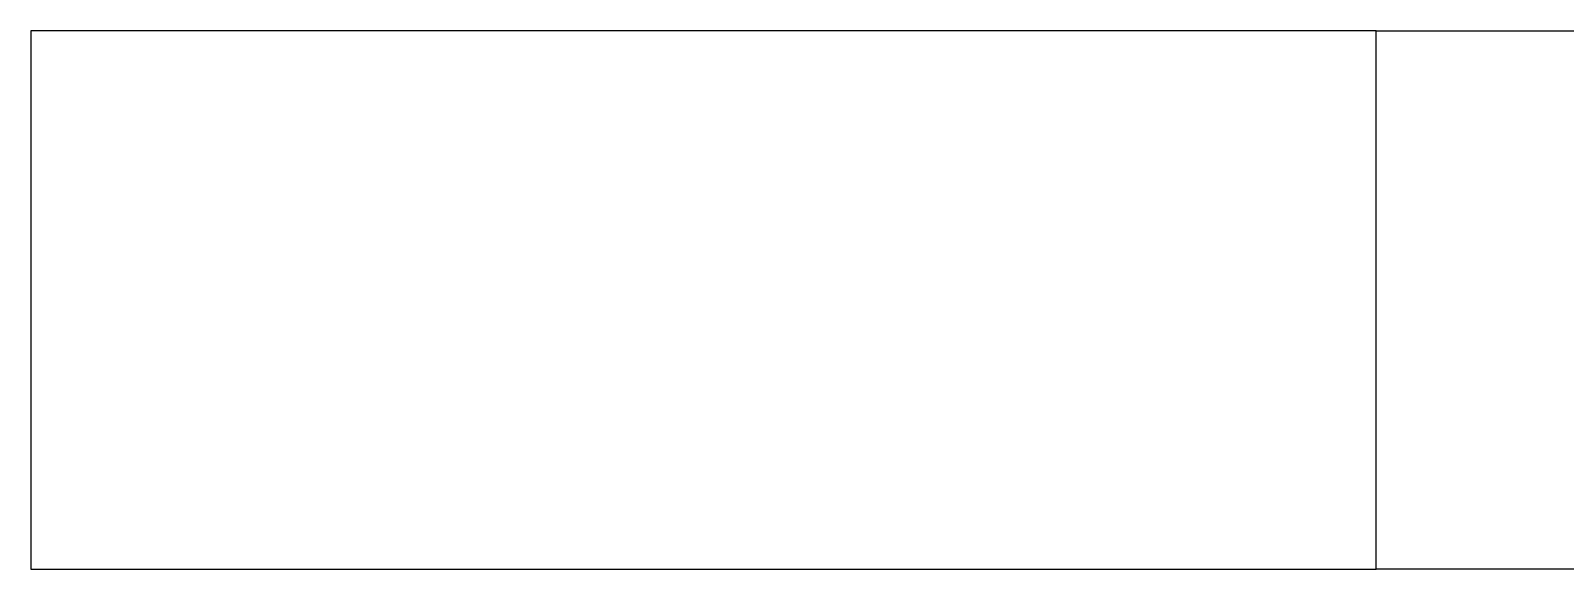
# Model space of a CAD drawing. Header units: millimetres. Extents: x -9564 to 100156, y -26854 to 24346.
# Drawn here: x 6755 to 9036, y 21602 to 22402 of the extents above; entities that cross this region are included whole.
import ezdxf

# ---------------------------------------------------------------- set-up
doc = ezdxf.new("R2010")
doc.units = ezdxf.units.MM
doc.header["$LTSCALE"] = 100

msp = doc.modelspace()

# ---------------------------------------------------------------- linework, layer by layer
at = {"color": 2}
for p, q in [((8755.004, 22402.067), (6755.004, 22402.067)), ((6755.004, 22402.067), (6755.004, 21602.117)), ((6755.004, 21602.117), (8755.004, 21602.117))]:
    msp.add_line(p, q, dxfattribs=at)
at = {"color": 6}
for p, q in [((8755.004, 21602.117), (8755.004, 22402.067)), ((8755.004, 22402.067), (9356.856, 22402.067)), ((9355.004, 21602.117), (8755.004, 21602.117))]:
    msp.add_line(p, q, dxfattribs=at)

doc.saveas('drawing.dxf')
